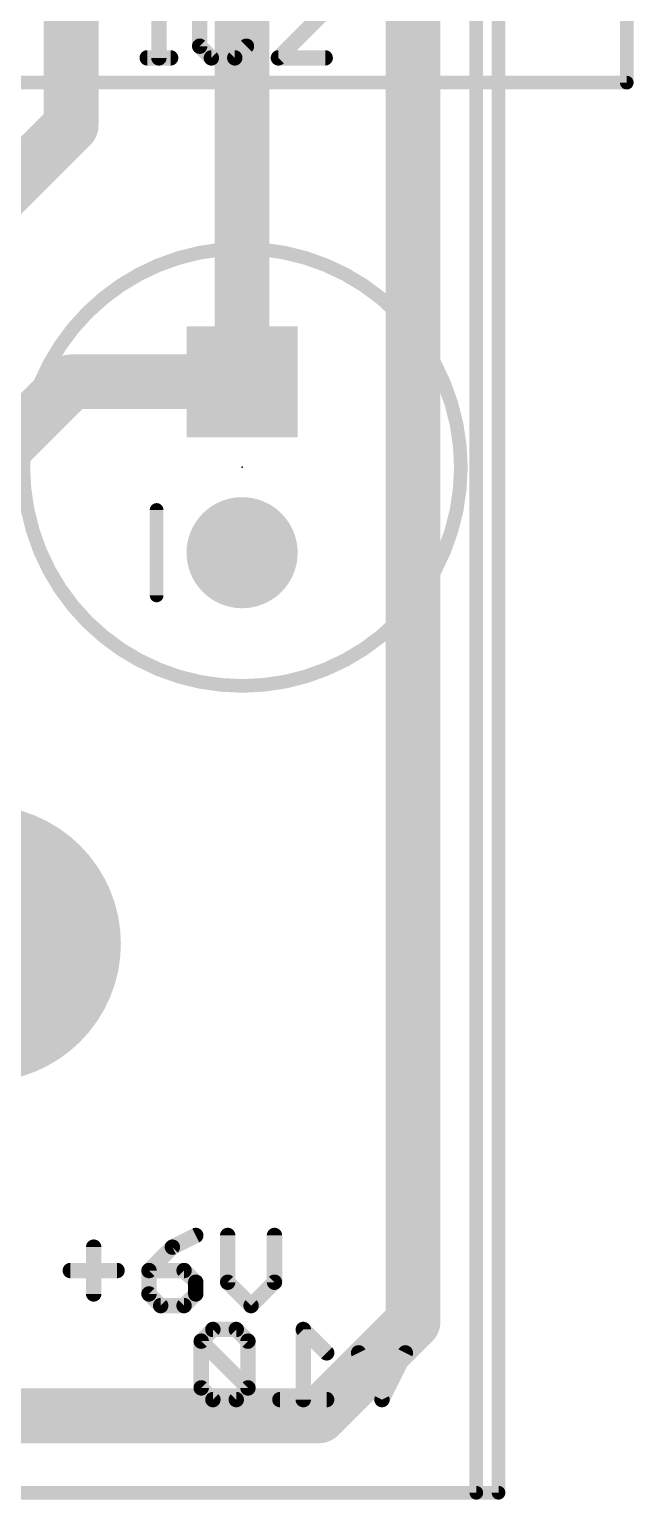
# Model space of a CAD drawing. Extents: x -0.1 to 52.8, y -11.4 to 50.9.
# Drawn here: x 43.83 to 52.81, y -0.1 to 21.75 of the extents above; entities that cross this region are included whole.
import ezdxf

# ---------------------------------------------------------------- set-up
doc = ezdxf.new("R2010")
doc.units = 0
for name, color, linetype in [('1', 12, 'CONTINUOUS'), ('16', 132, 'CONTINUOUS'), ('17', 110, 'CONTINUOUS'), ('20', 53, 'CONTINUOUS'), ('21', 41, 'CONTINUOUS'), ('23', 53, 'CONTINUOUS'), ('51', 53, 'CONTINUOUS')]:
    doc.layers.add(name, color=color, linetype=linetype)

# ---------------------------------------------------------------- blocks, each defined once
blk = doc.blocks.new('SQUAREP')
blk.add_solid([(-0.5, -0.5), (0.5, -0.5), (-0.5, 0.5), (0.5, 0.5)])
blk = doc.blocks.new('ROUNDP')
at = {"const_width": 0.5}
blk.add_lwpolyline([(0, -0.25, 1), (0, 0.25, 1), (0, -0.25)], format="xyb", dxfattribs=at)
blk = doc.blocks.new('RECT')
blk.add_solid([(-0.5, -0.5), (0.5, -0.5), (-0.5, 0.5), (0.5, 0.5)])

msp = doc.modelspace()

# ---------------------------------------------------------------- linework, layer by layer
at = {"layer": '1', "const_width": 0.8128}
for points in [[(49.53, 30.48), (49.53, 2.54)], [(46.99, 27.94), (46.99, 16.51)], [(44.45, 20.32), (44.45, 22.86)], [(43.18, 19.05), (44.45, 20.32)], [(44.45, 16.51), (39.37, 11.43)], [(46.99, 16.51), (44.45, 16.51)], [(49.53, 2.54), (48.133, 1.143)], [(48.133, 1.143), (13.716, 1.143)]]:
    msp.add_lwpolyline(points, dxfattribs=at)
at = {"layer": '1', "const_width": 0.4064}
for points in [[(44.5937, 20.1763, 1), (44.3063, 20.4637)], [(44.2468, 20.32, 1), (44.6532, 20.32)], [(44.45, 16.7132, 1), (44.45, 16.3068)], [(44.5937, 16.3663, 1), (44.3063, 16.6537)], [(46.99, 16.3068, 1), (46.99, 16.7132)], [(46.7868, 16.51, 1), (47.1932, 16.51)], [(49.6737, 2.3963, 1), (49.3863, 2.6837)], [(49.3268, 2.54, 1), (49.7332, 2.54)], [(48.133, 0.9398, 1), (48.133, 1.3462)], [(47.9893, 1.2867, 1), (48.2767, 0.9993)]]:
    msp.add_lwpolyline(points, format="xyb", dxfattribs=at)
at = {"layer": '16'}
for points, const_width in [([(50.8, 50.8), (50.8, 0)], 0.2032), ([(46.5558, 2.4266), (46.382, 2.2529)], 0.2286), ([(46.9032, 2.4266), (46.5558, 2.4266)], 0.2286), ([(47.0769, 2.2529), (46.9032, 2.4266)], 0.2286), ([(48.2463, 2.0792), (47.8989, 2.4266)], 0.2286), ([(47.8989, 2.4266), (47.8989, 1.3843)], 0.2286), ([(46.382, 2.2529), (46.382, 1.558)], 0.2286), ([(47.0769, 1.558), (46.382, 2.2529)], 0.2286), ([(47.0769, 1.558), (47.0769, 2.2529)], 0.2286), ([(49.0683, 1.3843), (48.7208, 2.0792)], 0.2286), ([(49.4157, 2.0792), (49.0683, 1.3843)], 0.2286), ([(46.382, 1.558), (46.5558, 1.3843)], 0.2286), ([(46.9032, 1.3843), (47.0769, 1.558)], 0.2286), ([(46.5558, 1.3843), (46.9032, 1.3843)], 0.2286), ([(48.2463, 1.3843), (47.5514, 1.3843)], 0.2286), ([(50.8, 0), (0, 0)], 0.2032)]:
    msp.add_lwpolyline(points, dxfattribs=dict(at, const_width=const_width))
for points, const_width in [([(46.5558, 2.4837, 1), (46.5558, 2.3694)], 0.1143), ([(46.5962, 2.3862, 1), (46.5154, 2.467)], 0.1143), ([(46.9436, 2.467, 1), (46.8628, 2.3862)], 0.1143), ([(46.9032, 2.3694, 1), (46.9032, 2.4837)], 0.1143), ([(47.9393, 2.467, 1), (47.8585, 2.3862)], 0.1143), ([(47.956, 2.4266, 1), (47.8417, 2.4266)], 0.1143), ([(46.4392, 2.2529, 1), (46.3249, 2.2529)], 0.1143), ([(46.4225, 2.2933, 1), (46.3416, 2.2125)], 0.1143), ([(46.3416, 2.2933, 1), (46.4225, 2.2125)], 0.1143), ([(47.1341, 2.2529, 1), (47.0198, 2.2529)], 0.1143), ([(47.0365, 2.2125, 1), (47.1173, 2.2933)], 0.1143), ([(48.772, 2.1047, 1), (48.6697, 2.0536)], 0.1143), ([(49.4668, 2.0536, 1), (49.3646, 2.1047)], 0.1143), ([(48.2059, 2.0387, 1), (48.2867, 2.1196)], 0.1143), ([(46.4225, 1.5984, 1), (46.3416, 1.5176)], 0.1143), ([(46.3249, 1.558, 1), (46.4392, 1.558)], 0.1143), ([(47.0198, 1.558, 1), (47.1341, 1.558)], 0.1143), ([(47.1173, 1.5176, 1), (47.0365, 1.5984)], 0.1143), ([(47.0365, 1.5176, 1), (47.1173, 1.5984)], 0.1143), ([(46.5558, 1.4415, 1), (46.5558, 1.3272)], 0.1143), ([(46.5154, 1.3439, 1), (46.5962, 1.4247)], 0.1143), ([(46.8628, 1.4247, 1), (46.9436, 1.3439)], 0.1143), ([(46.9032, 1.3272, 1), (46.9032, 1.4415)], 0.1143), ([(47.5514, 1.4415, 1), (47.5514, 1.3272)], 0.1143), ([(47.8417, 1.3843, 1), (47.956, 1.3843)], 0.1143), ([(48.2463, 1.3272, 1), (48.2463, 1.4415)], 0.1143), ([(49.0172, 1.4099, 1), (49.1194, 1.3587)], 0.1143), ([(49.0172, 1.3587, 1), (49.1194, 1.4099)], 0.1143), ([(50.7492, 0, 1), (50.8508, 0)], 0.1016), ([(50.8, -0.0508, 1), (50.8, 0.0508)], 0.1016)]:
    msp.add_lwpolyline(points, format="xyb", dxfattribs=dict(at, const_width=const_width))
at = {"layer": '20', "const_width": 0.2032}
for points in [[(50.47, 0), (50.47, 50.79)], [(0, 0), (50.47, 0)]]:
    msp.add_lwpolyline(points, dxfattribs=at)
at = {"layer": '20', "const_width": 0.1016}
for points in [[(50.4192, 0, 1), (50.5208, 0)], [(50.47, -0.0508, 1), (50.47, 0.0508)]]:
    msp.add_lwpolyline(points, format="xyb", dxfattribs=at)
at = {"layer": '21'}
for points, const_width in [([(45.754, 21.3233), (45.754, 22.3656)], 0.2286), ([(46.3599, 22.1919), (46.3599, 21.497)], 0.2286), ([(47.5293, 21.3233), (48.2242, 22.0182)], 0.2286), ([(45.5803, 21.3233), (45.9277, 21.3233)], 0.2286), ([(46.3599, 21.497), (46.5336, 21.3233)], 0.2286), ([(46.5336, 21.3233), (46.881, 21.3233)], 0.2286), ([(46.881, 21.3233), (47.0548, 21.497)], 0.2286), ([(48.2242, 21.3233), (47.5293, 21.3233)], 0.2286), ([(45.72, 14.605), (45.72, 13.335)], 0.2032), ([(46.3016, 3.8236), (45.9541, 3.6499)], 0.2286), ([(46.7761, 3.8236), (46.7761, 3.1287)], 0.2286), ([(47.471, 3.1287), (47.471, 3.8236)], 0.2286), ([(44.7847, 3.6499), (44.7847, 2.955)], 0.2286), ([(45.9541, 3.6499), (45.6067, 3.3024)], 0.2286), ([(44.4373, 3.3024), (45.1322, 3.3024)], 0.2286), ([(45.6067, 3.3024), (45.6067, 2.955)], 0.2286), ([(46.1278, 3.3024), (45.6067, 3.3024)], 0.2286), ([(46.3016, 3.1287), (46.1278, 3.3024)], 0.2286), ([(45.6067, 2.955), (45.7804, 2.7813)], 0.2286), ([(46.1278, 2.7813), (46.3016, 2.955)], 0.2286), ([(46.3016, 2.955), (46.3016, 3.1287)], 0.2286), ([(46.7761, 3.1287), (47.1235, 2.7813)], 0.2286), ([(47.1235, 2.7813), (47.471, 3.1287)], 0.2286), ([(45.7804, 2.7813), (46.1278, 2.7813)], 0.2286)]:
    msp.add_lwpolyline(points, dxfattribs=dict(at, const_width=const_width))
for points, const_width in [([(45.5803, 21.3804, 1), (45.5803, 21.2661)], 0.1143), ([(45.9277, 21.2661, 1), (45.9277, 21.3804)], 0.1143), ([(46.4003, 21.5374, 1), (46.3195, 21.4566)], 0.1143), ([(46.3027, 21.497, 1), (46.417, 21.497)], 0.1143), ([(46.5336, 21.3804, 1), (46.5336, 21.2661)], 0.1143), ([(46.4932, 21.2829, 1), (46.574, 21.3637)], 0.1143), ([(46.8406, 21.3637, 1), (46.9215, 21.2829)], 0.1143), ([(46.881, 21.2661, 1), (46.881, 21.3804)], 0.1143), ([(47.0952, 21.4566, 1), (47.0143, 21.5374)], 0.1143), ([(47.5293, 21.3804, 1), (47.5293, 21.2661)], 0.1143), ([(47.4889, 21.3637, 1), (47.5697, 21.2829)], 0.1143), ([(48.2242, 21.2661, 1), (48.2242, 21.3804)], 0.1143), ([(45.6969, 21.3233, 1), (45.8112, 21.3233)], 0.1143), ([(46.99, 11.99, 1), (46.99, 18.49, 1), (46.99, 11.99)], 0.2032), ([(45.7708, 14.605, 1), (45.6692, 14.605)], 0.1016), ([(45.6692, 13.335, 1), (45.7708, 13.335)], 0.1016), ([(46.3271, 3.7725, 1), (46.276, 3.8747)], 0.1143), ([(46.8332, 3.8236, 1), (46.7189, 3.8236)], 0.1143), ([(47.5281, 3.8236, 1), (47.4138, 3.8236)], 0.1143), ([(44.8419, 3.6499, 1), (44.7276, 3.6499)], 0.1143), ([(45.9286, 3.701, 1), (45.9797, 3.5988)], 0.1143), ([(45.9945, 3.6095, 1), (45.9137, 3.6903)], 0.1143), ([(44.4373, 3.3596, 1), (44.4373, 3.2453)], 0.1143), ([(45.1322, 3.2453, 1), (45.1322, 3.3596)], 0.1143), ([(45.6638, 3.3024, 1), (45.5495, 3.3024)], 0.1143), ([(45.6067, 3.3596, 1), (45.6067, 3.2453)], 0.1143), ([(45.5663, 3.3429, 1), (45.6471, 3.262)], 0.1143), ([(46.1683, 3.3429, 1), (46.0874, 3.262)], 0.1143), ([(46.1278, 3.2453, 1), (46.1278, 3.3596)], 0.1143), ([(45.6471, 2.9954, 1), (45.5663, 2.9146)], 0.1143), ([(46.3587, 3.1287, 1), (46.2444, 3.1287)], 0.1143), ([(46.2611, 3.0883, 1), (46.342, 3.1691)], 0.1143), ([(46.342, 2.9146, 1), (46.2611, 2.9954)], 0.1143), ([(46.7189, 3.1287, 1), (46.8332, 3.1287)], 0.1143), ([(46.8165, 3.1691, 1), (46.7357, 3.0883)], 0.1143), ([(47.4138, 3.1287, 1), (47.5281, 3.1287)], 0.1143), ([(47.5114, 3.0883, 1), (47.4305, 3.1691)], 0.1143), ([(44.7276, 2.955, 1), (44.8419, 2.955)], 0.1143), ([(45.5495, 2.955, 1), (45.6638, 2.955)], 0.1143), ([(45.7804, 2.8385, 1), (45.7804, 2.7242)], 0.1143), ([(45.74, 2.7409, 1), (45.8208, 2.8217)], 0.1143), ([(46.0874, 2.8217, 1), (46.1683, 2.7409)], 0.1143), ([(46.1278, 2.7242, 1), (46.1278, 2.8385)], 0.1143), ([(46.2444, 2.955, 1), (46.3587, 2.955)], 0.1143), ([(47.0831, 2.8217, 1), (47.1639, 2.7409)], 0.1143), ([(47.0831, 2.7409, 1), (47.1639, 2.8217)], 0.1143)]:
    msp.add_lwpolyline(points, format="xyb", dxfattribs=dict(at, const_width=const_width))
at = {"layer": '23'}
msp.add_point((46.99, 15.24), dxfattribs=at)
at = {"layer": '51', "const_width": 0.2032}
for points in [[(52.705, 20.955), (52.705, 22.225)], [(43.18, 20.955), (52.705, 20.955)]]:
    msp.add_lwpolyline(points, dxfattribs=at)
at = {"layer": '51', "const_width": 0.1016}
for points in [[(52.6542, 20.955, 1), (52.7558, 20.955)], [(52.705, 20.9042, 1), (52.705, 21.0058)]]:
    msp.add_lwpolyline(points, format="xyb", dxfattribs=at)

# ---------------------------------------------------------------- block references
at = {"layer": '17', "rotation": 90}
for name, p, xscale, yscale in [('SQUAREP', (46.99, 16.51), 1.651, 1.651), ('SQUAREP', (46.99, 16.51), 1.651, 1.651), ('ROUNDP', (46.99, 13.97), 1.651, 1.651), ('ROUNDP', (46.99, 13.97), 1.651, 1.651), ('ROUNDP', (43.1316, 8.16), 4.1148, 4.1148), ('ROUNDP', (43.1316, 8.16), 4.1148, 4.1148)]:
    msp.add_blockref(name, p, dxfattribs=dict(at, xscale=xscale, yscale=yscale))
at = {"layer": '51', "xscale": 0.2794, "yscale": 2.4384, "rotation": 180}
msp.add_blockref('RECT', (43.9801, 8.1534), dxfattribs=at)

doc.saveas('drawing.dxf')
